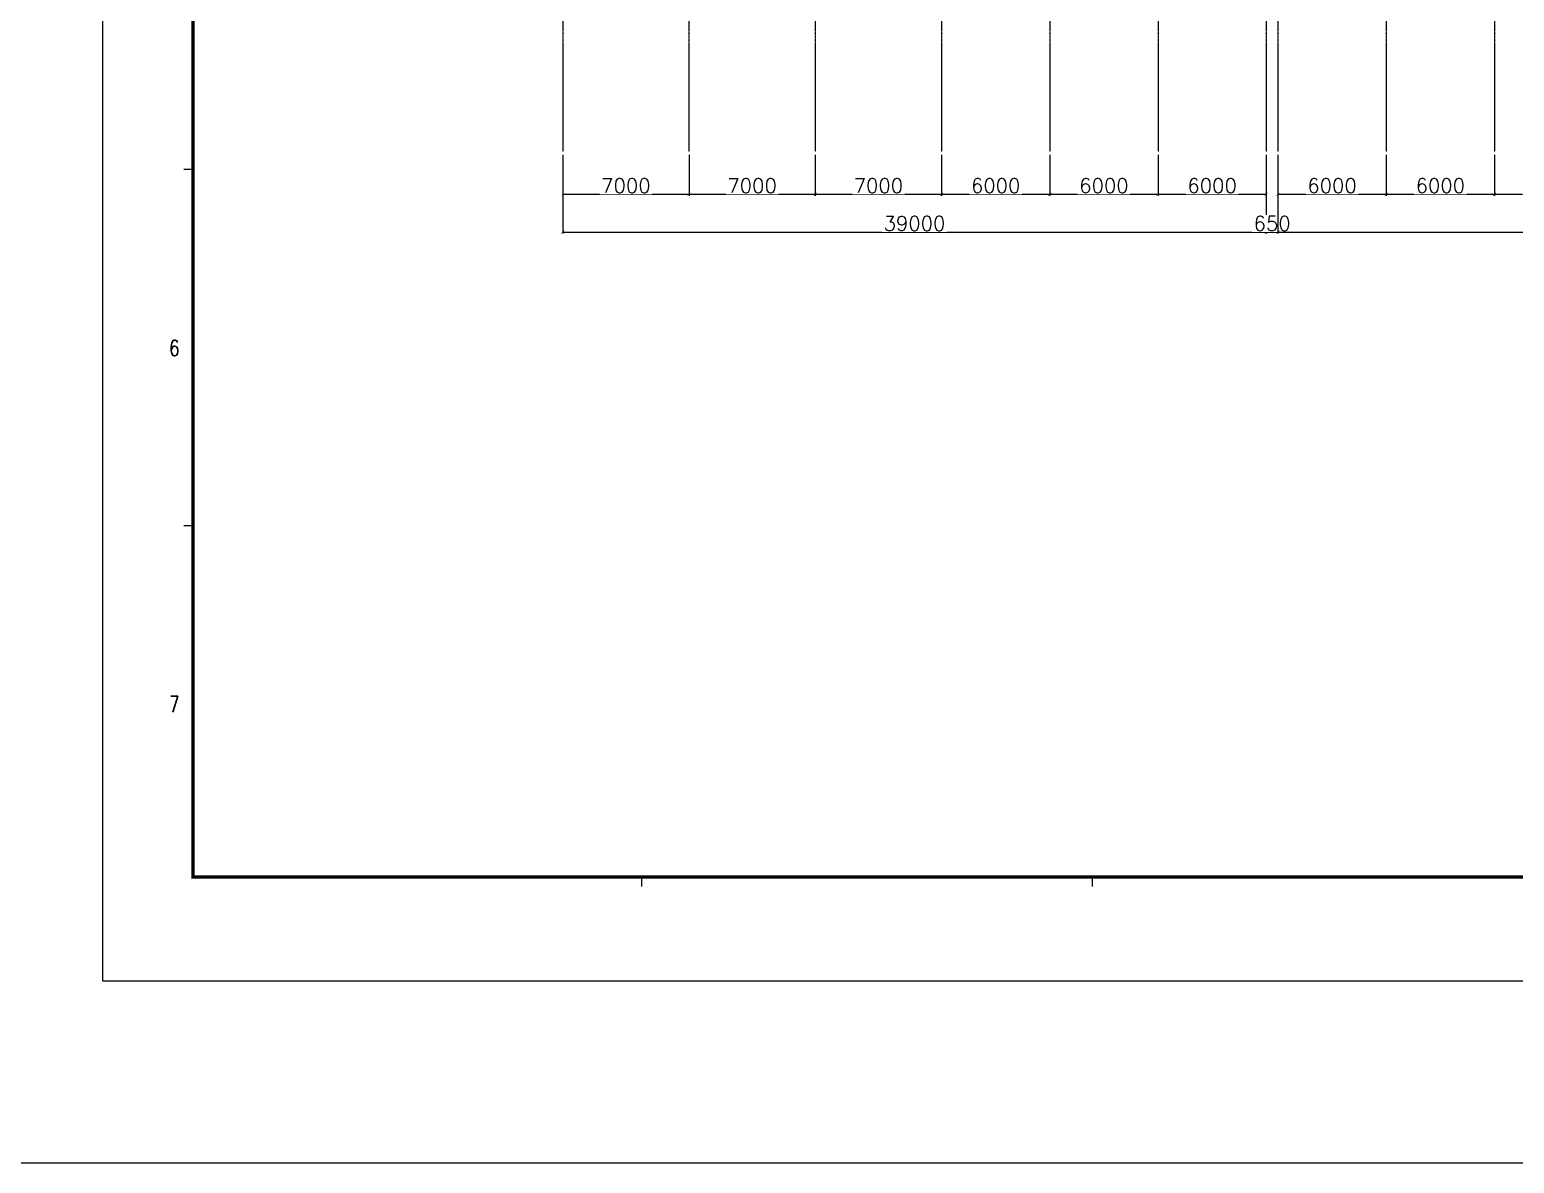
# Model space of a CAD drawing. Header units: millimetres. Extents: x -232466 to 860779, y -177975 to 311634.
# Drawn here: x 409228 to 491527, y -177975 to -115107 of the extents above; entities that cross this region are included whole.
import ezdxf

# ---------------------------------------------------------------- set-up
doc = ezdxf.new("R2010")
doc.units = ezdxf.units.MM
doc.linetypes.add('AXES', pattern=[50.8, 31.75, -6.35, 6.35, -6.35])
doc.linetypes.add('CENTER', pattern=[2, 1.25, -0.25, 0.25, -0.25])
for name, color, linetype in [('Center Line', 1, 'CENTER'), ('dim', 7, 'Continuous'), ('TITLEBOX', 7, 'Continuous')]:
    doc.layers.add(name, color=color, linetype=linetype)
doc.styles.add('RomanS', font='romans.shx')
doc.styles.add('TBOX', font='romans.shx')
doc.dimstyles.new('HYUNDAI', dxfattribs={"dimscale": 120, "dimtxt": 3, "dimasz": 3, "dimexe": 1, "dimexo": 2, "dimgap": 1, "dimtad": 1, "dimdec": 0, "dimdsep": 46, "dimtxsty": 'RomanS', "dimcen": 0, "dimclrd": 256, "dimclre": 256, "dimclrt": 3, "dimadec": 0, "dimazin": 0, "dimtfac": 1, "dimtdec": 0, "dimtix": 1, "dimtmove": 2, "dimatfit": 3, "dimfxl": 1, "dimtvp": 1, "dimtolj": 1, "dimarcsym": 0})

# ---------------------------------------------------------------- blocks, each defined once
blk = doc.blocks.new('_ArchTick')
at = {"color": 0, "linetype": 'ByBlock', "const_width": 0.15}
blk.add_lwpolyline([(-0.5, -0.5), (0.5, 0.5)], dxfattribs=at)
blk = doc.blocks.new('*D965')
at = {"layer": 'Defpoints', "color": 0}
for p in [(438777, -121887), (445777, -121887), (445777, -124235)]:
    blk.add_point(p, dxfattribs=at)
at = {"layer": 'dim', "lineweight": -2}
for p, q in [((438777, -122047), (438777, -124315)), ((445777, -122047), (445777, -124315)), ((438777, -124235), (445777, -124235))]:
    blk.add_line(p, q, dxfattribs=at)
at = {"layer": 'dim', "lineweight": -2, "xscale": 160, "yscale": 160, "zscale": 160, "rotation": 180}
blk.add_blockref('_ArchTick', (438777, -124235), dxfattribs=at)
at = {"layer": 'dim', "lineweight": -2, "xscale": 160, "yscale": 160, "zscale": 160}
blk.add_blockref('_ArchTick', (445777, -124235), dxfattribs=at)
at = {"layer": 'dim', "color": 0, "insert": (442277, -123755), "char_height": 800, "attachment_point": 5, "style": 'RomanS', "bg_fill": 3, "box_fill_scale": 1.1, "bg_fill_color": 257, "bg_fill_transparency": 0}
blk.add_mtext('\\A1;\\H0.025x;\\H40x;7000', dxfattribs=at)
blk = doc.blocks.new('*D966')
at = {"layer": 'Defpoints', "color": 0}
for p in [(445777, -121887), (452777, -121887), (452777, -124235)]:
    blk.add_point(p, dxfattribs=at)
at = {"layer": 'dim', "lineweight": -2}
for p, q in [((445777, -122047), (445777, -124315)), ((452777, -122047), (452777, -124315)), ((445777, -124235), (452777, -124235))]:
    blk.add_line(p, q, dxfattribs=at)
at = {"layer": 'dim', "lineweight": -2, "xscale": 160, "yscale": 160, "zscale": 160, "rotation": 180}
blk.add_blockref('_ArchTick', (445777, -124235), dxfattribs=at)
at = {"layer": 'dim', "lineweight": -2, "xscale": 160, "yscale": 160, "zscale": 160}
blk.add_blockref('_ArchTick', (452777, -124235), dxfattribs=at)
at = {"layer": 'dim', "color": 0, "insert": (449277, -123755), "char_height": 800, "attachment_point": 5, "style": 'RomanS', "bg_fill": 3, "box_fill_scale": 1.1, "bg_fill_color": 257, "bg_fill_transparency": 0}
blk.add_mtext('\\A1;\\H0.025x;\\H40x;7000', dxfattribs=at)
blk = doc.blocks.new('*D967')
at = {"layer": 'Defpoints', "color": 0}
for p in [(452777, -121887), (459777, -121887), (459777, -124235)]:
    blk.add_point(p, dxfattribs=at)
at = {"layer": 'dim', "lineweight": -2}
for p, q in [((452777, -122047), (452777, -124315)), ((459777, -122047), (459777, -124315)), ((452777, -124235), (459777, -124235))]:
    blk.add_line(p, q, dxfattribs=at)
at = {"layer": 'dim', "lineweight": -2, "xscale": 160, "yscale": 160, "zscale": 160, "rotation": 180}
blk.add_blockref('_ArchTick', (452777, -124235), dxfattribs=at)
at = {"layer": 'dim', "lineweight": -2, "xscale": 160, "yscale": 160, "zscale": 160}
blk.add_blockref('_ArchTick', (459777, -124235), dxfattribs=at)
at = {"layer": 'dim', "color": 0, "insert": (456277, -123755), "char_height": 800, "attachment_point": 5, "style": 'RomanS', "bg_fill": 3, "box_fill_scale": 1.1, "bg_fill_color": 257, "bg_fill_transparency": 0}
blk.add_mtext('\\A1;\\H0.025x;\\H40x;7000', dxfattribs=at)
blk = doc.blocks.new('*D968')
at = {"layer": 'Defpoints', "color": 0}
for p in [(459777, -121887), (465777, -121887), (465777, -124235)]:
    blk.add_point(p, dxfattribs=at)
at = {"layer": 'dim', "lineweight": -2}
for p, q in [((459777, -122047), (459777, -124315)), ((465777, -122047), (465777, -124315)), ((459777, -124235), (465777, -124235))]:
    blk.add_line(p, q, dxfattribs=at)
at = {"layer": 'dim', "lineweight": -2, "xscale": 160, "yscale": 160, "zscale": 160, "rotation": 180}
blk.add_blockref('_ArchTick', (459777, -124235), dxfattribs=at)
at = {"layer": 'dim', "lineweight": -2, "xscale": 160, "yscale": 160, "zscale": 160}
blk.add_blockref('_ArchTick', (465777, -124235), dxfattribs=at)
at = {"layer": 'dim', "color": 0, "insert": (462777, -123755), "char_height": 800, "attachment_point": 5, "style": 'RomanS', "bg_fill": 3, "box_fill_scale": 1.1, "bg_fill_color": 257, "bg_fill_transparency": 0}
blk.add_mtext('\\A1;\\H0.025x;\\H40x;6000', dxfattribs=at)
blk = doc.blocks.new('*D969')
at = {"layer": 'Defpoints', "color": 0}
for p in [(465777, -121887), (471777, -121887), (471777, -124235)]:
    blk.add_point(p, dxfattribs=at)
at = {"layer": 'dim', "lineweight": -2}
for p, q in [((465777, -122047), (465777, -124315)), ((471777, -122047), (471777, -124315)), ((465777, -124235), (471777, -124235))]:
    blk.add_line(p, q, dxfattribs=at)
at = {"layer": 'dim', "lineweight": -2, "xscale": 160, "yscale": 160, "zscale": 160, "rotation": 180}
blk.add_blockref('_ArchTick', (465777, -124235), dxfattribs=at)
at = {"layer": 'dim', "lineweight": -2, "xscale": 160, "yscale": 160, "zscale": 160}
blk.add_blockref('_ArchTick', (471777, -124235), dxfattribs=at)
at = {"layer": 'dim', "color": 0, "insert": (468777, -123755), "char_height": 800, "attachment_point": 5, "style": 'RomanS', "bg_fill": 3, "box_fill_scale": 1.1, "bg_fill_color": 257, "bg_fill_transparency": 0}
blk.add_mtext('\\A1;\\H0.025x;\\H40x;6000', dxfattribs=at)
blk = doc.blocks.new('*D970')
at = {"layer": 'Defpoints', "color": 0}
for p in [(471777, -121887), (477777, -121887), (477777, -124235)]:
    blk.add_point(p, dxfattribs=at)
at = {"layer": 'dim', "lineweight": -2}
for p, q in [((471777, -122047), (471777, -124315)), ((477777, -122047), (477777, -124315)), ((471777, -124235), (477777, -124235))]:
    blk.add_line(p, q, dxfattribs=at)
at = {"layer": 'dim', "lineweight": -2, "xscale": 160, "yscale": 160, "zscale": 160, "rotation": 180}
blk.add_blockref('_ArchTick', (471777, -124235), dxfattribs=at)
at = {"layer": 'dim', "lineweight": -2, "xscale": 160, "yscale": 160, "zscale": 160}
blk.add_blockref('_ArchTick', (477777, -124235), dxfattribs=at)
at = {"layer": 'dim', "color": 0, "insert": (474777, -123755), "char_height": 800, "attachment_point": 5, "style": 'RomanS', "bg_fill": 3, "box_fill_scale": 1.1, "bg_fill_color": 257, "bg_fill_transparency": 0}
blk.add_mtext('\\A1;\\H0.025x;\\H40x;6000', dxfattribs=at)
blk = doc.blocks.new('*D971')
at = {"layer": 'Defpoints', "color": 0}
for p in [(478427, -121887), (484427, -121887), (484427, -124235)]:
    blk.add_point(p, dxfattribs=at)
at = {"layer": 'dim', "lineweight": -2}
for p, q in [((478427, -122047), (478427, -124315)), ((484427, -122047), (484427, -124315)), ((478427, -124235), (484427, -124235))]:
    blk.add_line(p, q, dxfattribs=at)
at = {"layer": 'dim', "lineweight": -2, "xscale": 160, "yscale": 160, "zscale": 160, "rotation": 180}
blk.add_blockref('_ArchTick', (478427, -124235), dxfattribs=at)
at = {"layer": 'dim', "lineweight": -2, "xscale": 160, "yscale": 160, "zscale": 160}
blk.add_blockref('_ArchTick', (484427, -124235), dxfattribs=at)
at = {"layer": 'dim', "color": 0, "insert": (481427, -123755), "char_height": 800, "attachment_point": 5, "style": 'RomanS', "bg_fill": 3, "box_fill_scale": 1.1, "bg_fill_color": 257, "bg_fill_transparency": 0}
blk.add_mtext('\\A1;\\H0.025x;\\H40x;6000', dxfattribs=at)
blk = doc.blocks.new('*D972')
at = {"layer": 'Defpoints', "color": 0}
for p in [(438777, -121887), (477777, -121887), (477777, -126335)]:
    blk.add_point(p, dxfattribs=at)
at = {"layer": 'dim', "lineweight": -2}
for p, q in [((438777, -122047), (438777, -126415)), ((477777, -122047), (477777, -126415)), ((438777, -126335), (477777, -126335))]:
    blk.add_line(p, q, dxfattribs=at)
at = {"layer": 'dim', "lineweight": -2, "xscale": 160, "yscale": 160, "zscale": 160, "rotation": 180}
blk.add_blockref('_ArchTick', (438777, -126335), dxfattribs=at)
at = {"layer": 'dim', "lineweight": -2, "xscale": 160, "yscale": 160, "zscale": 160}
blk.add_blockref('_ArchTick', (477777, -126335), dxfattribs=at)
at = {"layer": 'dim', "color": 0, "insert": (458277, -125855), "char_height": 800, "attachment_point": 5, "style": 'RomanS', "bg_fill": 3, "box_fill_scale": 1.1, "bg_fill_color": 257, "bg_fill_transparency": 0}
blk.add_mtext('\\A1;\\H0.025x;\\H40x;39000', dxfattribs=at)
blk = doc.blocks.new('*D973')
at = {"layer": 'Defpoints', "color": 0}
for p in [(477777, -121887), (478427, -121887)]:
    blk.add_point(p, dxfattribs=at)
at = {"layer": 'dim', "lineweight": -2}
for p, q in [((477777, -122047), (477777, -126415)), ((478427, -122047), (478427, -126415)), ((477777, -126335), (477617, -126335)), ((477777, -126335), (478427, -126335)), ((478427, -126335), (478587, -126335))]:
    blk.add_line(p, q, dxfattribs=at)
at = {"layer": 'dim', "lineweight": -2, "xscale": 160, "yscale": 160, "zscale": 160}
blk.add_blockref('_ArchTick', (477777, -126335), dxfattribs=at)
at = {"layer": 'dim', "lineweight": -2, "xscale": 160, "yscale": 160, "zscale": 160, "rotation": 180}
blk.add_blockref('_ArchTick', (478427, -126335), dxfattribs=at)
at = {"layer": 'dim', "color": 0, "insert": (478102, -125855), "char_height": 800, "attachment_point": 5, "style": 'RomanS', "bg_fill": 3, "box_fill_scale": 1.1, "bg_fill_color": 257, "bg_fill_transparency": 0}
blk.add_mtext('\\A1;\\H0.025x;\\H40x;650', dxfattribs=at)
at = {"layer": 'Defpoints', "color": 0}
blk.add_point((478427, -126335), dxfattribs=at)
blk = doc.blocks.new('*D974')
at = {"layer": 'Defpoints', "color": 0}
for p in [(484427, -121887), (490427, -121887), (490427, -124235)]:
    blk.add_point(p, dxfattribs=at)
at = {"layer": 'dim', "lineweight": -2}
for p, q in [((484427, -122047), (484427, -124315)), ((490427, -122047), (490427, -124315)), ((484427, -124235), (490427, -124235))]:
    blk.add_line(p, q, dxfattribs=at)
at = {"layer": 'dim', "lineweight": -2, "xscale": 160, "yscale": 160, "zscale": 160, "rotation": 180}
blk.add_blockref('_ArchTick', (484427, -124235), dxfattribs=at)
at = {"layer": 'dim', "lineweight": -2, "xscale": 160, "yscale": 160, "zscale": 160}
blk.add_blockref('_ArchTick', (490427, -124235), dxfattribs=at)
at = {"layer": 'dim', "color": 0, "insert": (487427, -123755), "char_height": 800, "attachment_point": 5, "style": 'RomanS', "bg_fill": 3, "box_fill_scale": 1.1, "bg_fill_color": 257, "bg_fill_transparency": 0}
blk.add_mtext('\\A1;\\H0.025x;\\H40x;6000', dxfattribs=at)
blk = doc.blocks.new('*D975')
at = {"layer": 'Defpoints', "color": 0}
for p in [(490427, -121887), (496427, -121887), (496427, -124235)]:
    blk.add_point(p, dxfattribs=at)
at = {"layer": 'dim', "lineweight": -2}
for p, q in [((490427, -122047), (490427, -124315)), ((496427, -122047), (496427, -124315)), ((490427, -124235), (496427, -124235))]:
    blk.add_line(p, q, dxfattribs=at)
at = {"layer": 'dim', "lineweight": -2, "xscale": 160, "yscale": 160, "zscale": 160, "rotation": 180}
blk.add_blockref('_ArchTick', (490427, -124235), dxfattribs=at)
at = {"layer": 'dim', "lineweight": -2, "xscale": 160, "yscale": 160, "zscale": 160}
blk.add_blockref('_ArchTick', (496427, -124235), dxfattribs=at)
at = {"layer": 'dim', "color": 0, "insert": (493427, -123755), "char_height": 800, "attachment_point": 5, "style": 'RomanS', "bg_fill": 3, "box_fill_scale": 1.1, "bg_fill_color": 257, "bg_fill_transparency": 0}
blk.add_mtext('\\A1;\\H0.025x;\\H40x;6000', dxfattribs=at)
blk = doc.blocks.new('*D980')
at = {"layer": 'Defpoints', "color": 0}
for p in [(478427, -121887), (520427, -121887), (520427, -126335)]:
    blk.add_point(p, dxfattribs=at)
at = {"layer": 'dim', "lineweight": -2}
for p, q in [((478427, -122047), (478427, -126415)), ((520427, -122047), (520427, -126415)), ((478427, -126335), (520427, -126335))]:
    blk.add_line(p, q, dxfattribs=at)
at = {"layer": 'dim', "lineweight": -2, "xscale": 160, "yscale": 160, "zscale": 160, "rotation": 180}
blk.add_blockref('_ArchTick', (478427, -126335), dxfattribs=at)
at = {"layer": 'dim', "lineweight": -2, "xscale": 160, "yscale": 160, "zscale": 160}
blk.add_blockref('_ArchTick', (520427, -126335), dxfattribs=at)
at = {"layer": 'dim', "color": 0, "insert": (499427, -125855), "char_height": 800, "attachment_point": 5, "style": 'RomanS', "bg_fill": 3, "box_fill_scale": 1.1, "bg_fill_color": 257, "bg_fill_transparency": 0}
blk.add_mtext('\\A1;\\H0.025x;\\H40x;42000', dxfattribs=at)

msp = doc.modelspace()

# ---------------------------------------------------------------- linework, layer by layer
at = {"layer": 'Center Line', "linetype": 'AXES'}
for p, q in [((438776.7, -38712.6), (438776.7, -121886.7)), ((445776.7, -38712.6), (445776.7, -121886.7)), ((452776.7, -38712.6), (452776.7, -121886.7)), ((459776.7, -38712.6), (459776.7, -121886.7)), ((465776.7, -38712.6), (465776.7, -121886.7)), ((471776.7, -38712.6), (471776.7, -121886.7)), ((477776.7, -38712.6), (477776.7, -121886.7)), ((478426.7, -38712.6), (478426.7, -121886.7)), ((484426.7, -38712.6), (484426.7, -121886.7)), ((490426.7, -38712.6), (490426.7, -121886.7))]:
    msp.add_line(p, q, dxfattribs=at)
at = {"layer": 'TITLEBOX', "color": 4, "linetype": 'Continuous'}
for p, q in [((418278.6, -122864.9), (417778.6, -122864.9)), ((418278.6, -142614.9), (417778.6, -142614.9)), ((443153.6, -162615.3), (443153.6, -162115.3)), ((443153.6, -162615.3), (443153.6, -162115.3)), ((468153.6, -162615.3), (468153.6, -162115.3)), ((468153.6, -162615.3), (468153.6, -162115.3))]:
    msp.add_line(p, q, dxfattribs=at)
at = {"layer": 'TITLEBOX', "color": 7}
msp.add_lwpolyline([(413278.6, -19364.9), (623528.6, -19364.9), (623528.6, -167864.9), (413278.6, -167864.9)], close=True, dxfattribs=at)
at = {"layer": 'TITLEBOX', "color": 4, "const_width": 175}
msp.add_lwpolyline([(418278.6, -24364.9), (618343.6, -24364.9), (618343.6, -162093.5), (418278.6, -162093.5)], close=True, dxfattribs=at)

# ---------------------------------------------------------------- texts
at = {"layer": 'TITLEBOX', "color": 4, "linetype": 'Continuous', "style": 'TBOX', "width": 0.75}
for s, p in [('6', (416964, -133198)), ('7', (416964, -152948))]:
    msp.add_text(s, height=875, dxfattribs=at).set_placement(p)

# ---------------------------------------------------------------- next in the draw order: dimensions: what is measured, and where the dimension line sits
at = {"layer": 'dim'}
for base, p1, p2, picture, middle in [((445776.7, -124235.2), (438776.7, -121886.7), (445776.7, -121886.7), '*D965', (442276.7, -123755.2)), ((484426.7, -124235.2), (478426.7, -121886.7), (484426.7, -121886.7), '*D971', (481426.7, -123755.2))]:
    dim = msp.add_linear_dim(base=base, p1=p1, p2=p2, text='\\H0.025x;\\H40x;<>', dimstyle='HYUNDAI', override={"dimscale": 80, "dimtxt": 10, "dimasz": 2, "dimpost": '\\X', "dimtxsty": 'RomanS', "dimblk1": 'ArchTick', "dimblk2": 'ArchTick', "dimsah": 1, "dimclrt": 0, "dimtfill": 1}, dxfattribs=at)
    dim.commit()
    dim.dimension.update_dxf_attribs({"geometry": picture, "text_midpoint": middle})

# ---------------------------------------------------------------- next in the draw order: dimensions: what is measured, and where the dimension line sits
for base, p1, p2, picture, middle in [((452776.7, -124235.2), (445776.7, -121886.7), (452776.7, -121886.7), '*D966', (449276.7, -123755.2)), ((490426.7, -124235.2), (484426.7, -121886.7), (490426.7, -121886.7), '*D974', (487426.7, -123755.2))]:
    dim = msp.add_linear_dim(base=base, p1=p1, p2=p2, text='\\H0.025x;\\H40x;<>', dimstyle='HYUNDAI', override={"dimscale": 80, "dimtxt": 10, "dimasz": 2, "dimpost": '\\X', "dimtxsty": 'RomanS', "dimblk1": 'ArchTick', "dimblk2": 'ArchTick', "dimsah": 1, "dimclrt": 0, "dimtfill": 1}, dxfattribs=at)
    dim.commit()
    dim.dimension.update_dxf_attribs({"geometry": picture, "text_midpoint": middle})

# ---------------------------------------------------------------- next in the draw order: dimensions: what is measured, and where the dimension line sits
for base, p1, p2, picture, middle in [((459776.7, -124235.2), (452776.7, -121886.7), (459776.7, -121886.7), '*D967', (456276.7, -123755.2)), ((496426.7, -124235.2), (490426.7, -121886.7), (496426.7, -121886.7), '*D975', (493426.7, -123755.2))]:
    dim = msp.add_linear_dim(base=base, p1=p1, p2=p2, text='\\H0.025x;\\H40x;<>', dimstyle='HYUNDAI', override={"dimscale": 80, "dimtxt": 10, "dimasz": 2, "dimpost": '\\X', "dimtxsty": 'RomanS', "dimblk1": 'ArchTick', "dimblk2": 'ArchTick', "dimsah": 1, "dimclrt": 0, "dimtfill": 1}, dxfattribs=at)
    dim.commit()
    dim.dimension.update_dxf_attribs({"geometry": picture, "text_midpoint": middle})

# ---------------------------------------------------------------- next in the draw order: dimensions: what is measured, and where the dimension line sits
dim = msp.add_linear_dim(base=(465776.7, -124235.2), p1=(459776.7, -121886.7), p2=(465776.7, -121886.7), text='\\H0.025x;\\H40x;<>', dimstyle='HYUNDAI', override={"dimscale": 80, "dimtxt": 10, "dimasz": 2, "dimpost": '\\X', "dimtxsty": 'RomanS', "dimblk1": 'ArchTick', "dimblk2": 'ArchTick', "dimsah": 1, "dimclrt": 0, "dimtfill": 1}, dxfattribs=at)
dim.commit()
dim.dimension.update_dxf_attribs({"geometry": '*D968', "text_midpoint": (462776.7, -123755.2)})

# ---------------------------------------------------------------- next in the draw order: dimensions: what is measured, and where the dimension line sits
dim = msp.add_linear_dim(base=(471776.7, -124235.2), p1=(465776.7, -121886.7), p2=(471776.7, -121886.7), text='\\H0.025x;\\H40x;<>', dimstyle='HYUNDAI', override={"dimscale": 80, "dimtxt": 10, "dimasz": 2, "dimpost": '\\X', "dimtxsty": 'RomanS', "dimblk1": 'ArchTick', "dimblk2": 'ArchTick', "dimsah": 1, "dimclrt": 0, "dimtfill": 1}, dxfattribs=at)
dim.commit()
dim.dimension.update_dxf_attribs({"geometry": '*D969', "text_midpoint": (468776.7, -123755.2)})

# ---------------------------------------------------------------- next in the draw order: dimensions: what is measured, and where the dimension line sits
dim = msp.add_linear_dim(base=(477776.7, -124235.2), p1=(471776.7, -121886.7), p2=(477776.7, -121886.7), text='\\H0.025x;\\H40x;<>', dimstyle='HYUNDAI', override={"dimscale": 80, "dimtxt": 10, "dimasz": 2, "dimpost": '\\X', "dimtxsty": 'RomanS', "dimblk1": 'ArchTick', "dimblk2": 'ArchTick', "dimsah": 1, "dimclrt": 0, "dimtfill": 1}, dxfattribs=at)
dim.commit()
dim.dimension.update_dxf_attribs({"geometry": '*D970', "text_midpoint": (474776.7, -123755.2)})

# ---------------------------------------------------------------- next in the draw order: dimensions: what is measured, and where the dimension line sits
dim = msp.add_linear_dim(base=(477776.7, -126334.9), p1=(438776.7, -121886.7), p2=(477776.7, -121886.7), text='\\H0.025x;\\H40x;<>', dimstyle='HYUNDAI', override={"dimscale": 80, "dimtxt": 10, "dimasz": 2, "dimpost": '\\X', "dimtxsty": 'RomanS', "dimblk1": 'ArchTick', "dimblk2": 'ArchTick', "dimsah": 1, "dimclrt": 0, "dimtfill": 1}, dxfattribs=at)
dim.commit()
dim.dimension.update_dxf_attribs({"geometry": '*D972', "text_midpoint": (458276.7, -125854.9)})

# ---------------------------------------------------------------- next in the draw order: linework, layer by layer
at = {"layer": 'Center Line', "linetype": 'AXES'}
msp.add_line((438776.7, -38712.6), (438776.7, -121886.7), dxfattribs=at)

# ---------------------------------------------------------------- next in the draw order: dimensions: what is measured, and where the dimension line sits
at = {"layer": 'dim'}
dim = msp.add_linear_dim(base=(478426.7, -126334.9), p1=(477776.7, -121886.7), p2=(478426.7, -121886.7), text='\\H0.025x;\\H40x;<>', dimstyle='HYUNDAI', override={"dimscale": 80, "dimtxt": 10, "dimasz": 2, "dimpost": '\\X', "dimtxsty": 'RomanS', "dimblk1": 'ArchTick', "dimblk2": 'ArchTick', "dimsah": 1, "dimclrt": 0, "dimtfill": 1}, dxfattribs=at)
dim.commit()
dim.dimension.update_dxf_attribs({"geometry": '*D973', "text_midpoint": (478101.7, -125854.9)})

# ---------------------------------------------------------------- next in the draw order: dimensions: what is measured, and where the dimension line sits
dim = msp.add_linear_dim(base=(520426.7, -126334.9), p1=(478426.7, -121886.7), p2=(520426.7, -121886.7), text='\\H0.025x;\\H40x;<>', dimstyle='HYUNDAI', override={"dimscale": 80, "dimtxt": 10, "dimasz": 2, "dimpost": '\\X', "dimtxsty": 'RomanS', "dimblk1": 'ArchTick', "dimblk2": 'ArchTick', "dimsah": 1, "dimclrt": 0, "dimtfill": 1}, dxfattribs=at)
dim.commit()
dim.dimension.update_dxf_attribs({"geometry": '*D980', "text_midpoint": (499426.7, -125854.9)})

# ---------------------------------------------------------------- next in the draw order: linework, layer by layer
msp.add_lwpolyline([(223055.1, 311633.8), (860779.3, 311633.8), (860779.3, -177974.5), (223055.1, -177974.5)], close=True)

doc.saveas('drawing.dxf')
